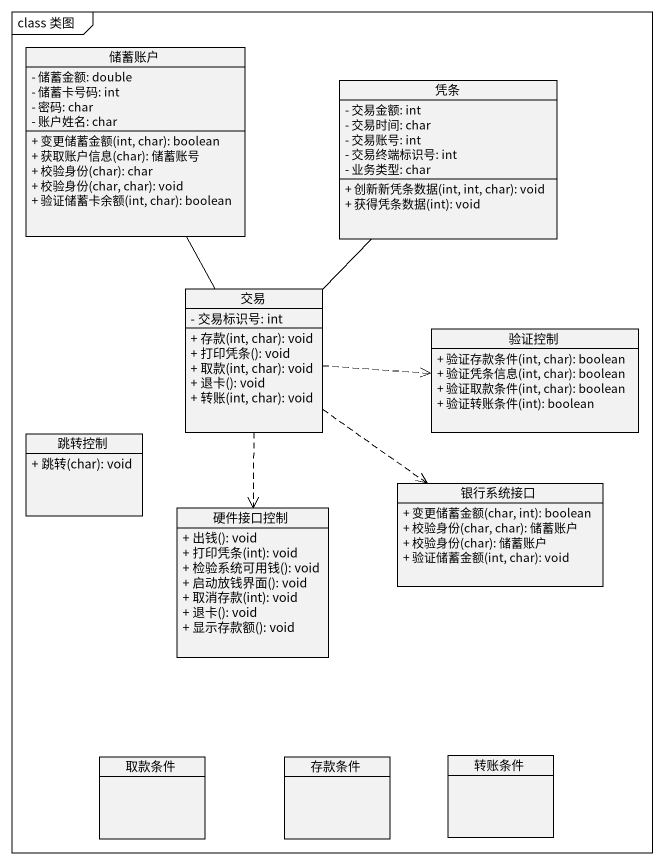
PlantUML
@startuml
mainframe class 类图
hide circle
hide empty members
skinparam classAttributeIconSize 0
class 储蓄账户 {
  - 储蓄金额: double
  - 储蓄卡号码: int
  - 密码: char
  - 账户姓名: char
  + 变更储蓄金额(int, char): boolean
  + 获取账户信息(char): 储蓄账号
  + 校验身份(char): char
  + 校验身份(char, char): void
  + 验证储蓄卡余额(int, char): boolean
}
class 凭条 {
  - 交易金额: int
  - 交易时间: char
  - 交易账号: int
  - 交易终端标识号: int
  - 业务类型: char
  + 创新新凭条数据(int, int, char): void
  + 获得凭条数据(int): void
}
class 交易 {
  - 交易标识号: int
  + 存款(int, char): void
  + 打印凭条(): void
  + 取款(int, char): void
  + 退卡(): void
  + 转账(int, char): void
}
class 验证控制 {
  + 验证存款条件(int, char): boolean
  + 验证凭条信息(int, char): boolean
  + 验证取款条件(int, char): boolean
  + 验证转账条件(int): boolean
}
class 跳转控制 {
  + 跳转(char): void
}
class 硬件接口控制 {
  + 出钱(): void
  + 打印凭条(int): void
  + 检验系统可用钱(): void
  + 启动放钱界面(): void
  + 取消存款(int): void
  + 退卡(): void
  + 显示存款额(): void
}
class 银行系统接口 {
  + 变更储蓄金额(char, int): boolean
  + 校验身份(char, char): 储蓄账户
  + 校验身份(char): 储蓄账户
  + 验证储蓄金额(int, char): void
}
class 取款条件
class 存款条件
class 转账条件
交易 -up- 储蓄账户
交易 -up- 凭条
交易 .right.> 验证控制
交易 ..> 硬件接口控制
交易 ..> 银行系统接口
@enduml
